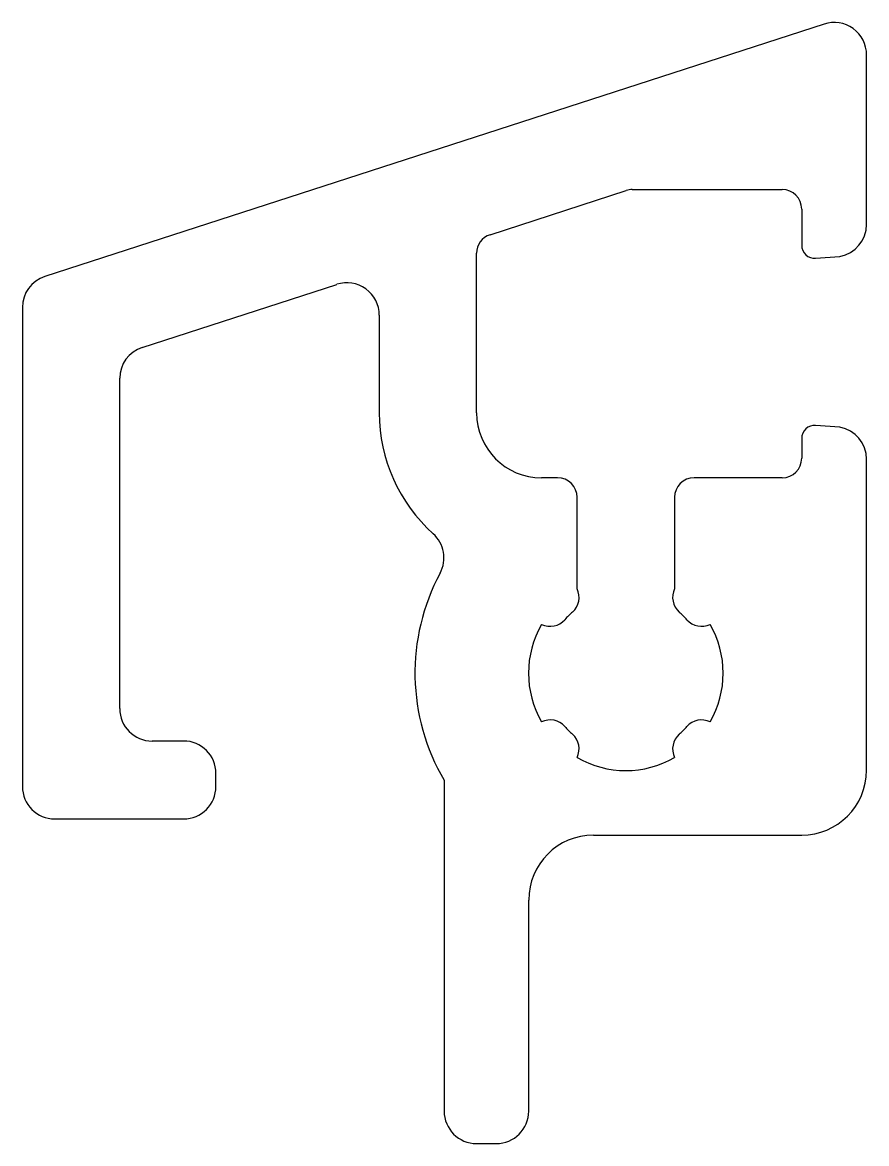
# Model space of a CAD drawing. Extents: x 538.5 to 551.5, y 729.2 to 746.5.
import ezdxf

# ---------------------------------------------------------------- set-up
doc = ezdxf.new("R2010")
doc.units = 0
doc.layers.get('0').update_dxf_attribs({"linetype": 'CONTINUOUS'})

msp = doc.modelspace()

# ---------------------------------------------------------------- linework, layer by layer
for p, q in [((550.812, 746.476), (538.802, 742.585)), ((551.466, 743.389), (551.466, 746)), ((545.664, 743.231), (547.763, 743.911)), ((547.856, 743.926), (550.166, 743.926)), ((550.466, 743.626), (550.466, 743.069)), ((545.456, 740.487), (545.456, 742.946)), ((550.681, 742.869), (551.053, 742.896)), ((540.302, 741.494), (543.302, 742.466)), ((538.456, 742.11), (538.456, 734.733)), ((543.956, 741.991), (543.956, 740.487)), ((539.956, 735.933), (539.956, 741.019)), ((551.053, 740.267), (550.681, 740.294)), ((550.466, 740.094), (550.466, 739.787)), ((551.466, 734.983), (551.466, 739.774)), ((546.705, 739.487), (546.456, 739.487)), ((550.166, 739.487), (548.807, 739.487)), ((547.005, 737.777), (547.005, 739.187)), ((548.507, 739.187), (548.507, 737.777)), ((540.939, 735.433), (540.456, 735.433)), ((541.439, 734.733), (541.439, 734.933)), ((544.956, 734.828), (544.956, 729.733)), ((538.956, 734.233), (540.939, 734.233)), ((547.259, 733.983), (550.466, 733.983)), ((546.259, 729.733), (546.259, 732.983)), ((545.456, 729.233), (545.759, 729.233))]:
    msp.add_line(p, q)
for centre, radius, start, end in [((550.966, 746), 0.5, 0, 107.9498), ((547.856, 743.626), 0.3, 90, 107.9491), ((550.166, 743.626), 0.3, 0, 90), ((550.966, 743.389), 0.5, 280, 360), ((545.756, 742.946), 0.3, 107.9491, 180), ((550.666, 743.069), 0.2, 180, 274.1672), ((538.956, 742.11), 0.5, 107.9498, 180), ((543.456, 741.991), 0.5, 360, 107.9491), ((540.456, 741.019), 0.5, 107.9491, 180), ((546.456, 740.487), 2.5, 180, 228.1085), ((546.456, 740.487), 1, 180, 270), ((550.666, 740.094), 0.2, 85.8328, 180), ((550.966, 739.774), 0.5, 0, 80), ((550.166, 739.787), 0.3, 270, 360), ((546.705, 739.187), 0.3, 360, 90), ((548.807, 739.187), 0.3, 90, 180), ((544.453, 738.254), 0.5, 331.7444, 48.1085), ((547.756, 736.478), 3.25, 151.7444, 210.5102), ((546.736, 737.645), 0.3, 311.1812, 26.0664), ((548.777, 737.645), 0.3, 153.9505, 228.8055), ((547.682, 736.553), 1.145, 130.8301, 139.17), ((547.697, 736.418), 1.334, 41.4259, 48.5788), ((547.756, 736.478), 1.5, 149.9517, 210.0502), ((546.59, 737.499), 0.3, 243.9348, 318.8181), ((548.923, 737.499), 0.3, 221.1926, 296.0607), ((547.756, 736.478), 1.5, 329.9541, 30.0513), ((540.456, 735.933), 0.5, 180, 270), ((546.59, 735.458), 0.3, 41.1531, 116.1498), ((547.76, 736.482), 1.255, 221.1953, 228.8045), ((547.797, 736.438), 1.193, 310.9965, 318.9989), ((548.923, 735.458), 0.3, 63.923, 138.8135), ((540.939, 734.933), 0.5, 0, 90), ((546.736, 735.312), 0.3, 333.9365, 48.8071), ((548.777, 735.312), 0.3, 131.1893, 206.0634), ((547.756, 736.478), 1.5, 239.9515, 300.0467), ((550.466, 734.983), 1, 270, 0), ((538.956, 734.733), 0.5, 180, 270), ((540.939, 734.733), 0.5, 270, 360), ((547.259, 732.983), 1, 90, 180), ((545.456, 729.733), 0.5, 180, 270), ((545.759, 729.733), 0.5, 270, 0)]:
    msp.add_arc(centre, radius, start, end)

doc.saveas('drawing.dxf')
